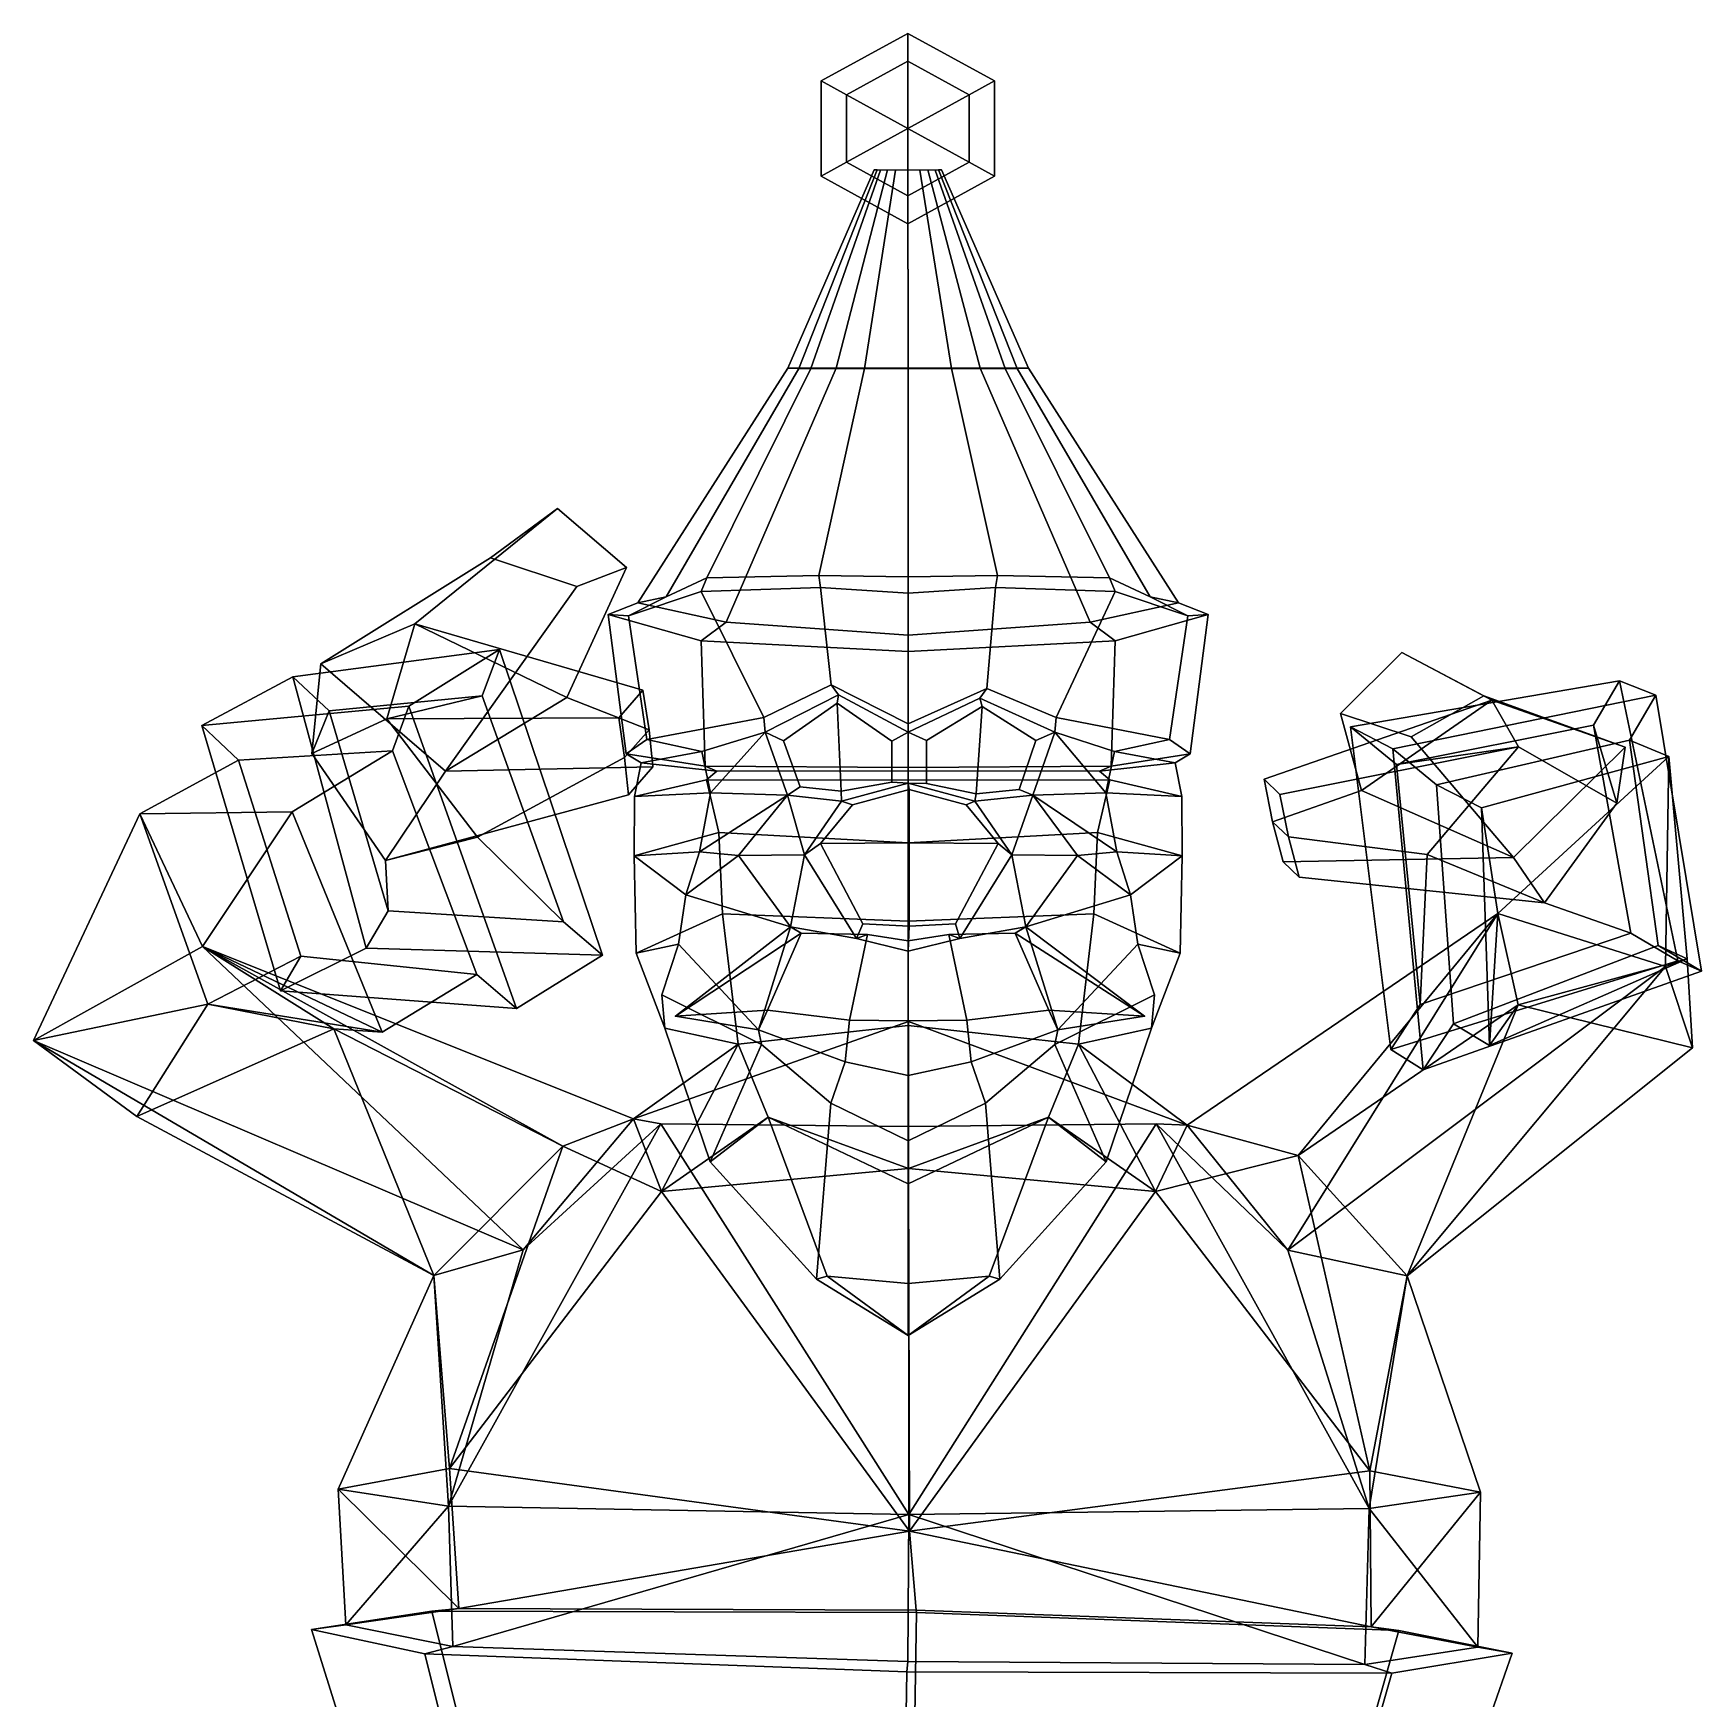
# Model space of a CAD drawing. Extents: x -196 to 174, y -163 to 400.
# Drawn here: x -195.9 to 174.1, y 30.6 to 399.8 of the extents above; entities that cross this region are included whole.
import ezdxf

# ---------------------------------------------------------------- set-up
doc = ezdxf.new("R2010")
doc.units = 0

msp = doc.modelspace()

# ---------------------------------------------------------------- linework, layer by layer
for p in [(-53.499561, 181.962646, 96.495125), (50.507008, 181.962646, 96.495125)]:
    msp.add_point(p)
for points in [[(-15.578745, 386.139221, 63.430351), (-1.969854, 393.603577, 63.430351), (-1.969851, 399.78717, 48.941158), (-21.21575, 389.23114, 48.941162)], [(-15.578739, 386.139221, 34.451965), (-21.21575, 389.23114, 48.941162), (-1.969851, 399.78717, 48.941158), (-1.969848, 393.603577, 34.451965)], [(11.639069, 386.139221, 63.430351), (17.276043, 389.23114, 48.941158), (-1.969851, 399.78717, 48.941158), (-1.969854, 393.603577, 63.430351)], [(11.639072, 386.139221, 34.451965), (-1.969848, 393.603577, 34.451965), (-1.969851, 399.78717, 48.941158), (17.276043, 389.23114, 48.941158)], [(-1.969855, 378.674988, 69.431976), (-1.969854, 393.603577, 63.430351), (-15.578745, 386.139221, 63.430351)], [(-1.969856, 378.674988, 28.450333), (-15.578739, 386.139221, 34.451965), (-1.969848, 393.603577, 34.451965)], [(-1.969856, 378.674988, 28.450333), (-1.969848, 393.603577, 34.451965), (11.639072, 386.139221, 34.451965)], [(-1.969855, 378.674988, 69.431976), (11.639069, 386.139221, 63.430351), (-1.969854, 393.603577, 63.430351)], [(-21.21575, 368.118958, 48.941162), (-15.578745, 371.210754, 63.430351), (-15.578745, 386.139221, 63.430351), (-21.21575, 389.23114, 48.941162)], [(-21.21575, 368.118958, 48.941162), (-21.21575, 389.23114, 48.941162), (-15.578739, 386.139221, 34.451965), (-15.578739, 371.210754, 34.451965)], [(17.276043, 368.118958, 48.941158), (17.276043, 389.23114, 48.941158), (11.639069, 386.139221, 63.430351), (11.639069, 371.210754, 63.430351)], [(17.276043, 368.118958, 48.941158), (11.639072, 371.210754, 34.451965), (11.639072, 386.139221, 34.451965), (17.276043, 389.23114, 48.941158)], [(-15.578745, 371.210754, 63.430351), (-1.969855, 378.674988, 69.431976), (-15.578745, 386.139221, 63.430351)], [(-15.578739, 371.210754, 34.451965), (-15.578739, 386.139221, 34.451965), (-1.969856, 378.674988, 28.450333)], [(11.639072, 371.210754, 34.451965), (-1.969856, 378.674988, 28.450333), (11.639072, 386.139221, 34.451965)], [(11.639069, 371.210754, 63.430351), (11.639069, 386.139221, 63.430351), (-1.969855, 378.674988, 69.431976)], [(-1.969854, 363.746521, 63.430351), (-1.969855, 378.674988, 69.431976), (-15.578745, 371.210754, 63.430351)], [(-1.969848, 363.746521, 34.451965), (-15.578739, 371.210754, 34.451965), (-1.969856, 378.674988, 28.450333)], [(-1.969848, 363.746521, 34.451965), (-1.969856, 378.674988, 28.450333), (11.639072, 371.210754, 34.451965)], [(-1.969854, 363.746521, 63.430351), (11.639069, 371.210754, 63.430351), (-1.969855, 378.674988, 69.431976)], [(-1.969851, 357.562988, 48.941158), (-1.969854, 363.746521, 63.430351), (-15.578745, 371.210754, 63.430351), (-21.21575, 368.118958, 48.941162)], [(-1.969851, 357.562988, 48.941158), (-21.21575, 368.118958, 48.941162), (-15.578739, 371.210754, 34.451965), (-1.969848, 363.746521, 34.451965)], [(-1.969851, 357.562988, 48.941158), (17.276043, 368.118958, 48.941158), (11.639069, 371.210754, 63.430351), (-1.969854, 363.746521, 63.430351)], [(-1.969851, 357.562988, 48.941158), (-1.969848, 363.746521, 34.451965), (11.639072, 371.210754, 34.451965), (17.276043, 368.118958, 48.941158)], [(-9.452437, 369.541687, 47.415455), (-6.451492, 369.560547, 43.899387), (-17.898188, 325.560547, 30.320601), (-28.615849, 325.541656, 41.662754)], [(-8.765778, 369.522278, 51.012367), (-9.452437, 369.541687, 47.415455), (-28.615849, 325.541656, 41.662754), (-26.163492, 325.522308, 53.265697)], [(-8.015762, 369.498352, 55.471481), (-8.765778, 369.522278, 51.012367), (-26.163492, 325.522308, 53.265697), (-23.484865, 325.498322, 67.64994)], [(-4.675262, 369.486633, 57.636448), (-8.015762, 369.498352, 55.471481), (-23.484865, 325.498322, 67.64994), (-11.554507, 325.486664, 74.633705)], [(-6.451492, 369.560547, 43.899387), (-1.97984, 369.573303, 41.530643), (-1.928, 325.573303, 22.679499), (-17.898188, 325.560547, 30.320601)], [(-1.97984, 369.479858, 58.899921), (-4.675262, 369.486633, 57.636448), (-11.554507, 325.486664, 74.633705), (-1.928, 325.479858, 78.709419)], [(2.491812, 369.560547, 43.899387), (14.042187, 325.560547, 30.320601), (-1.928, 325.573303, 22.679499), (-1.97984, 369.573303, 41.530643)], [(-1.97984, 369.479858, 58.899921), (-1.928, 325.479858, 78.709419), (7.698507, 325.486664, 74.633705), (0.715582, 369.486633, 57.636448)], [(0.715582, 369.486633, 57.636448), (7.698507, 325.486664, 74.633705), (19.628866, 325.498322, 67.64994), (4.056083, 369.498352, 55.471481)], [(5.49276, 369.541687, 47.415455), (24.759855, 325.541656, 41.662754), (14.042187, 325.560547, 30.320601), (2.491812, 369.560547, 43.899387)], [(4.056083, 369.498352, 55.471481), (19.628866, 325.498322, 67.64994), (22.307491, 325.522308, 53.265697), (4.806098, 369.522278, 51.012367)], [(4.806098, 369.522278, 51.012367), (22.307491, 325.522308, 53.265697), (24.759855, 325.541656, 41.662754), (5.49276, 369.541687, 47.415455)], [(-42.271126, 269.299835, 16.319864), (-61.859039, 273.548279, 37.509758), (-28.615849, 325.541656, 41.662754), (-17.898188, 325.560547, 30.320601)], [(-1.9, 266.40509, -2.974264), (-42.271126, 269.299835, 16.319864), (-17.898188, 325.560547, 30.320601), (-1.928, 325.573303, 22.679499)], [(-1.9, 266.40509, -2.974264), (-1.928, 325.573303, 22.679499), (14.042187, 325.560547, 30.320601), (38.471123, 269.299835, 16.319864)], [(38.471123, 269.299835, 16.319864), (14.042187, 325.560547, 30.320601), (24.759855, 325.541656, 41.662754), (58.059044, 273.548279, 37.509758)], [(-61.859039, 273.548279, 37.509758), (-55.5891, 274.848328, 60.679428), (-26.163492, 325.522308, 53.265697), (-28.615849, 325.541656, 41.662754)], [(-55.5891, 274.848328, 60.679428), (-46.548569, 279.128143, 88.605896), (-23.484865, 325.498322, 67.64994), (-26.163492, 325.522308, 53.265697)], [(-46.548569, 279.128143, 88.605896), (-21.688263, 279.644043, 101.565422), (-11.554507, 325.486664, 74.633705), (-23.484865, 325.498322, 67.64994)], [(-1.9, 279.32666, 108.993706), (-1.928, 325.479858, 78.709419), (-11.554507, 325.486664, 74.633705), (-21.688263, 279.644043, 101.565422)], [(-1.9, 279.32666, 108.993706), (17.88826, 279.644043, 101.565422), (7.698507, 325.486664, 74.633705), (-1.928, 325.479858, 78.709419)], [(42.748573, 279.128143, 88.605896), (19.628866, 325.498322, 67.64994), (7.698507, 325.486664, 74.633705), (17.88826, 279.644043, 101.565422)], [(51.789104, 274.848328, 60.679428), (22.307491, 325.522308, 53.265697), (19.628866, 325.498322, 67.64994), (42.748573, 279.128143, 88.605896)], [(58.059044, 273.548279, 37.509758), (24.759855, 325.541656, 41.662754), (22.307491, 325.522308, 53.265697), (51.789104, 274.848328, 60.679428)], [(-94.47876, 283.502747, 160.91893), (-79.651115, 294.469269, 154.576889), (-111.275536, 268.86676, 110.144539), (-132.144913, 260.049042, 133.238617)], [(-64.370476, 281.38559, 155.68689), (-77.613556, 252.584229, 119.946251), (-111.275536, 268.86676, 110.144539), (-79.651115, 294.469269, 154.576889)], [(-75.401917, 277.160248, 168.187851), (-64.370476, 281.38559, 155.68689), (-79.651115, 294.469269, 154.576889), (-94.47876, 283.502747, 160.91893)], [(-75.401917, 277.160248, 168.187851), (-94.47876, 283.502747, 160.91893), (-132.144913, 260.049042, 133.238617), (-104.512718, 236.205383, 134.668518)], [(-75.401917, 277.160248, 168.187851), (-104.512718, 236.205383, 134.668518), (-77.613556, 252.584229, 119.946251), (-64.370476, 281.38559, 155.68689)], [(-47.79092, 276.057281, 92.966484), (-46.548569, 279.128143, 88.605896), (-55.5891, 274.848328, 60.679428), (-63.887779, 270.68454, 61.73048)], [(-21.299599, 276.967651, 106.255333), (-21.688263, 279.644043, 101.565422), (-46.548569, 279.128143, 88.605896), (-47.79092, 276.057281, 92.966484)], [(-1.9, 275.689331, 112.282356), (-1.9, 279.32666, 108.993706), (-21.688263, 279.644043, 101.565422), (-21.299599, 276.967651, 106.255333)], [(-1.9, 275.689331, 112.282356), (17.499596, 276.967651, 106.255333), (17.88826, 279.644043, 101.565422), (-1.9, 279.32666, 108.993706)], [(17.499596, 276.967651, 106.255333), (43.990925, 276.057281, 92.966484), (42.748573, 279.128143, 88.605896), (17.88826, 279.644043, 101.565422)], [(43.990925, 276.057281, 92.966484), (60.08778, 270.68454, 61.73048), (51.789104, 274.848328, 60.679428), (42.748573, 279.128143, 88.605896)], [(-63.887779, 270.68454, 61.73048), (-55.5891, 274.848328, 60.679428), (-61.859039, 273.548279, 37.509758), (-68.413467, 270.929962, 35.851646)], [(-33.883507, 248.15918, 96.802116), (-47.79092, 276.057281, 92.966484), (-63.887779, 270.68454, 61.73048), (-59.840714, 243.229889, 77.739914)], [(-18.942772, 255.404907, 108.592934), (-21.299599, 276.967651, 106.255333), (-47.79092, 276.057281, 92.966484), (-33.883507, 248.15918, 96.802116)], [(-1.9, 246.739502, 112.074959), (-1.9, 275.689331, 112.282356), (-21.299599, 276.967651, 106.255333), (-18.942772, 255.404907, 108.592934)], [(-1.9, 246.739502, 112.074959), (15.546495, 254.597473, 108.592934), (17.499596, 276.967651, 106.255333), (-1.9, 275.689331, 112.282356)], [(15.546495, 254.597473, 108.592934), (30.955547, 248.15918, 96.802124), (43.990925, 276.057281, 92.966484), (17.499596, 276.967651, 106.255333)], [(30.955547, 248.15918, 96.802124), (56.040722, 243.229889, 77.739914), (60.08778, 270.68454, 61.73048), (43.990925, 276.057281, 92.966484)], [(60.08778, 270.68454, 61.73048), (64.613472, 270.929962, 35.851646), (58.059044, 273.548279, 37.509758), (51.789104, 274.848328, 60.679428)], [(-68.413467, 270.929962, 35.851646), (-61.859039, 273.548279, 37.509758), (-42.271126, 269.299835, 16.319864), (-47.799843, 265.164886, 12.511164)], [(-59.840714, 243.229889, 77.739914), (-63.887779, 270.68454, 61.73048), (-68.413467, 270.929962, 35.851646), (-64.414131, 240.066101, 40.018829)], [(-64.414131, 240.066101, 40.018829), (-68.413467, 270.929962, 35.851646), (-47.799843, 265.164886, 12.511164), (-46.904514, 237.327759, 13.866787)], [(64.613472, 270.929962, 35.851646), (43.999844, 265.164886, 12.511164), (38.471123, 269.299835, 16.319864), (58.059044, 273.548279, 37.509758)], [(60.614136, 240.066101, 40.018829), (43.104519, 237.327759, 13.866787), (43.999844, 265.164886, 12.511164), (64.613472, 270.929962, 35.851646)], [(56.040722, 243.229889, 77.739914), (60.614136, 240.066101, 40.018829), (64.613472, 270.929962, 35.851646), (60.08778, 270.68454, 61.73048)], [(-132.144913, 260.049042, 133.238617), (-111.275536, 268.86676, 110.144539), (-117.535316, 247.866089, 89.514938), (-134.125397, 240.148865, 109.375786)], [(-60.733704, 254.221436, 106.499535), (-66.073799, 248.034241, 98.733681), (-117.535316, 247.866089, 89.514938), (-111.275536, 268.86676, 110.144539)], [(-59.323471, 245.43335, 113.471428), (-60.733704, 254.221436, 106.499535), (-111.275536, 268.86676, 110.144539), (-77.613556, 252.584229, 119.946251)], [(-47.799843, 265.164886, 12.511164), (-42.271126, 269.299835, 16.319864), (-1.9, 266.40509, -2.974264), (-1.9, 262.789398, -7.526243)], [(43.999844, 265.164886, 12.511164), (-1.9, 262.789398, -7.526243), (-1.9, 266.40509, -2.974264), (38.471123, 269.299835, 16.319864)], [(-138.322205, 257.126556, 122.539848), (-92.525871, 263.218262, 80.947334), (-112.633125, 250.644501, 58.877846), (-158.509598, 246.325745, 98.606049)], [(-138.322205, 257.126556, 122.539848), (-130.308777, 249.621094, 119.506432), (-96.392212, 252.936035, 88.985893), (-92.525871, 263.218262, 80.947334)], [(-88.779533, 183.605957, 70.985367), (-112.633125, 250.644501, 58.877846), (-92.525871, 263.218262, 80.947334), (-69.713112, 195.415039, 95.363197)], [(-69.713112, 195.415039, 95.363197), (-92.525871, 263.218262, 80.947334), (-96.392212, 252.936035, 88.985893), (-78.332199, 202.869934, 98.91806)], [(-46.904514, 237.327759, 13.866787), (-47.799843, 265.164886, 12.511164), (-1.9, 262.789398, -7.526243), (-1.9, 237.041565, -5.901319)], [(43.104519, 237.327759, 13.866787), (-1.9, 237.041565, -5.901319), (-1.9, 262.789398, -7.526243), (43.999844, 265.164886, 12.511164)], [(-104.512718, 236.205383, 134.668518), (-132.144913, 260.049042, 133.238617), (-134.125397, 240.148865, 109.375786), (-117.768745, 216.43576, 114.890366)], [(109.646309, 243.867462, 144.959564), (125.772263, 252.972412, 135.380508), (107.556892, 262.534607, 134.726135), (93.957535, 249.053772, 135.506836)], [(93.957535, 249.053772, 135.506836), (107.556892, 262.534607, 134.726135), (127.546547, 251.968933, 76.399933), (98.648552, 231.972382, 88.890945)], [(125.772263, 252.972412, 135.380508), (157.133347, 241.534424, 93.501389), (127.546547, 251.968933, 76.399933), (107.556892, 262.534607, 134.726135)], [(-141.101273, 187.528259, 112.110939), (-122.071754, 196.966034, 138.877731), (-138.322205, 257.126556, 122.539848), (-158.509598, 246.325745, 98.606049)], [(-122.071754, 196.966034, 138.877731), (-117.22773, 205.311401, 130.952042), (-130.308777, 249.621094, 119.506432), (-138.322205, 257.126556, 122.539848)], [(-18.942772, 255.404907, 108.592934), (-33.883507, 248.15918, 96.802116), (-33.590797, 244.862305, 94.976685), (-17.374081, 253.190369, 107.094673)], [(-1.9, 246.739502, 112.074959), (-18.942772, 255.404907, 108.592934), (-17.374081, 253.190369, 107.094673), (-1.9, 244.85791, 109.102097)], [(155.825684, 256.253387, 74.268318), (163.86824, 253.090942, 42.294399), (105.590652, 241.190857, 29.49827), (96.163261, 246.041809, 60.109642)], [(155.825684, 256.253387, 74.268318), (96.163261, 246.041809, 60.109642), (106.375801, 237.747131, 63.601601), (150.06076, 246.431824, 74.043098)], [(168.76059, 194.209808, 85.825798), (155.825684, 256.253387, 74.268318), (150.06076, 246.431824, 74.043098), (158.390518, 200.348938, 82.554893)], [(174.055695, 191.921082, 52.145256), (163.86824, 253.090942, 42.294399), (155.825684, 256.253387, 74.268318), (168.76059, 194.209808, 85.825798)], [(-134.125397, 240.148865, 109.375786), (-117.535316, 247.866089, 89.514938), (-96.392212, 252.936035, 88.985893), (-130.308777, 249.621094, 119.506432)], [(-97.416481, 221.609131, 93.757751), (-78.332199, 202.869934, 98.91806), (-96.392212, 252.936035, 88.985893), (-117.535316, 247.866089, 89.514938)], [(-58.52729, 237.163116, 120.495293), (-59.323471, 245.43335, 113.471428), (-77.613556, 252.584229, 119.946251), (-104.512718, 236.205383, 134.668518)], [(-59.323471, 245.43335, 113.471428), (-64.767204, 239.268188, 105.736542), (-66.073799, 248.034241, 98.733681), (-60.733704, 254.221436, 106.499535)], [(-17.632929, 251.295166, 104.469688), (-17.374081, 253.190369, 107.094673), (-33.590797, 244.862305, 94.976685), (-29.570061, 242.926453, 94.654114)], [(-17.632929, 251.295166, 104.469688), (-5.485055, 242.923279, 106.095718), (-1.9, 244.85791, 109.102097), (-17.374081, 253.190369, 107.094673)], [(-1.9, 246.739502, 112.074959), (-1.9, 244.85791, 109.102097), (13.977801, 252.382935, 107.094673), (15.546495, 254.597473, 108.592934)], [(14.484674, 250.600037, 104.268639), (13.977801, 252.382935, 107.094673), (-1.9, 244.85791, 109.102097), (2.138192, 243.042542, 106.276031)], [(15.546495, 254.597473, 108.592934), (13.977801, 252.382935, 107.094673), (30.662834, 244.862305, 94.976685), (30.955547, 248.15918, 96.802124)], [(14.484674, 250.600037, 104.268639), (26.404018, 243.045959, 92.15062), (30.662834, 244.862305, 94.976685), (13.977801, 252.382935, 107.094673)], [(77.03997, 234.439026, 78.968117), (127.546547, 251.968933, 76.399933), (133.412094, 241.663147, 48.669022), (80.531509, 231.043823, 68.365593)], [(78.873459, 225.025665, 84.077141), (98.648552, 231.972382, 88.890945), (127.546547, 251.968933, 76.399933), (77.03997, 234.439026, 78.968117)], [(163.86824, 253.090942, 42.294399), (158.049713, 243.100464, 42.076439), (115.295204, 233.2052, 32.828983), (105.590652, 241.190857, 29.49827)], [(109.646309, 243.867462, 144.959564), (132.371231, 217.109894, 94.276024), (157.133347, 241.534424, 93.501389), (125.772263, 252.972412, 135.380508)], [(157.133347, 241.534424, 93.501389), (155.223083, 229.112274, 63.415054), (133.412094, 241.663147, 48.669022), (127.546547, 251.968933, 76.399933)], [(174.055695, 191.921082, 52.145256), (164.447113, 197.592529, 49.116577), (158.049713, 243.100464, 42.076439), (163.86824, 253.090942, 42.294399)], [(-158.509598, 246.325745, 98.606049), (-112.633125, 250.644501, 58.877846), (-116.265526, 240.778687, 66.527275), (-150.390457, 238.679321, 95.552483)], [(-117.768745, 216.43576, 114.890366), (-134.125397, 240.148865, 109.375786), (-130.308777, 249.621094, 119.506432), (-117.22773, 205.311401, 130.952042)], [(-64.767204, 239.268188, 105.736542), (-97.416481, 221.609131, 93.757751), (-117.535316, 247.866089, 89.514938), (-66.073799, 248.034241, 98.733681)], [(-88.779533, 183.605957, 70.985367), (-97.564667, 191.164307, 74.627724), (-116.265526, 240.778687, 66.527275), (-112.633125, 250.644501, 58.877846)], [(-47.675175, 240.574005, 78.249641), (-33.590797, 244.862305, 94.976685), (-33.883507, 248.15918, 96.802116), (-59.840714, 243.229889, 77.739914)], [(-16.733572, 231.802063, 102.64016), (-17.632929, 251.295166, 104.469688), (-29.570061, 242.926453, 94.654114), (-25.823059, 232.736633, 97.547935)], [(-5.485055, 242.923279, 106.095718), (-17.632929, 251.295166, 104.469688), (-16.733572, 231.802063, 102.64016), (-5.485055, 233.80603, 106.939919)], [(2.138192, 243.042542, 106.276031), (2.138192, 233.537933, 107.318275), (13.16766, 231.189697, 102.009949), (14.484674, 250.600037, 104.268639)], [(13.16766, 231.189697, 102.009949), (22.729984, 232.18573, 95.723228), (26.404018, 243.045959, 92.15062), (14.484674, 250.600037, 104.268639)], [(43.875175, 240.574005, 78.249641), (56.040722, 243.229889, 77.739914), (30.955547, 248.15918, 96.802124), (30.662834, 244.862305, 94.976685)], [(109.646309, 243.867462, 144.959564), (93.957535, 249.053772, 135.506836), (98.648552, 231.972382, 88.890945), (132.371231, 217.109894, 94.276024)], [(-141.101273, 187.528259, 112.110939), (-158.509598, 246.325745, 98.606049), (-150.390457, 238.679321, 95.552483), (-136.606171, 195.2453, 104.769005)], [(-58.52729, 237.163116, 120.495293), (-63.892567, 230.959808, 112.709518), (-64.767204, 239.268188, 105.736542), (-59.323471, 245.43335, 113.471428)], [(-45.702423, 231.456543, 78.655991), (-33.590797, 244.862305, 94.976685), (-47.675175, 240.574005, 78.249641)], [(-28.66053, 230.895935, 98.549278), (-33.590797, 244.862305, 94.976685), (-45.702423, 231.456543, 78.655991)], [(-25.823059, 232.736633, 97.547935), (-29.570061, 242.926453, 94.654114), (-33.590797, 244.862305, 94.976685), (-28.66053, 230.895935, 98.549278)], [(-5.485055, 233.80603, 106.939919), (-1.9, 233.558594, 110.144325), (-1.9, 244.85791, 109.102097), (-5.485055, 242.923279, 106.095718)], [(2.138192, 233.537933, 107.318275), (2.138192, 243.042542, 106.276031), (-1.9, 244.85791, 109.102097), (-1.9, 233.558594, 110.144325)], [(22.729984, 232.18573, 95.723228), (25.732569, 230.895935, 98.549278), (30.662834, 244.862305, 94.976685), (26.404018, 243.045959, 92.15062)], [(25.732569, 230.895935, 98.549278), (41.90242, 231.456543, 78.655991), (30.662834, 244.862305, 94.976685)], [(41.90242, 231.456543, 78.655991), (43.875175, 240.574005, 78.249641), (30.662834, 244.862305, 94.976685)], [(112.319489, 170.054962, 39.704418), (105.105621, 174.552307, 71.719978), (96.163261, 246.041809, 60.109642), (105.590652, 241.190857, 29.49827)], [(105.105621, 174.552307, 71.719978), (111.636475, 184.537048, 72.112534), (106.375801, 237.747131, 63.601601), (96.163261, 246.041809, 60.109642)], [(155.223083, 229.112274, 63.415054), (150.06076, 246.431824, 74.043098), (106.375801, 237.747131, 63.601601), (133.412094, 241.663147, 48.669022)], [(139.238617, 207.038147, 66.752838), (158.390518, 200.348938, 82.554893), (150.06076, 246.431824, 74.043098), (155.223083, 229.112274, 63.415054)], [(-150.390457, 238.679321, 95.552483), (-116.265526, 240.778687, 66.527275), (-138.470383, 227.195068, 41.433933), (-172.291245, 226.746338, 69.428734)], [(-138.470383, 227.195068, 41.433933), (-116.265526, 240.778687, 66.527275), (-97.564667, 191.164307, 74.627724), (-118.539299, 178.398315, 48.137123)], [(-59.840714, 243.229889, 77.739914), (-64.414131, 240.066101, 40.018829), (-61.108589, 238.052368, 41.26128), (-47.675175, 240.574005, 78.249641)], [(-47.675175, 240.574005, 78.249641), (-61.108589, 238.052368, 41.26128), (-62.612999, 230.640381, 42.462151), (-45.702423, 231.456543, 78.655991)], [(43.875175, 240.574005, 78.249641), (41.90242, 231.456543, 78.655991), (58.813, 230.640381, 42.462151), (57.308598, 238.052368, 41.26128)], [(56.040722, 243.229889, 77.739914), (43.875175, 240.574005, 78.249641), (57.308598, 238.052368, 41.26128), (60.614136, 240.066101, 40.018829)], [(82.47718, 221.65448, 73.491241), (80.531509, 231.043823, 68.365593), (133.412094, 241.663147, 48.669022), (113.180038, 217.761536, 50.908455)], [(112.319489, 170.054962, 39.704418), (105.590652, 241.190857, 29.49827), (115.295204, 233.2052, 32.828983), (118.997635, 180.194427, 40.114334)], [(113.180038, 217.761536, 50.908455), (133.412094, 241.663147, 48.669022), (106.375801, 237.747131, 63.601601), (111.636475, 184.537048, 72.112534)], [(158.049713, 243.100464, 42.076439), (166.762375, 239.467316, 7.214157), (125.261086, 228.130371, -1.553777), (115.295204, 233.2052, 32.828983)], [(132.371231, 217.109894, 94.276024), (139.238617, 207.038147, 66.752838), (155.223083, 229.112274, 63.415054), (157.133347, 241.534424, 93.501389)], [(170.877945, 194.665833, 13.612125), (166.762375, 239.467316, 7.214157), (158.049713, 243.100464, 42.076439), (164.447113, 197.592529, 49.116577)], [(-157.181992, 184.557312, 76.968124), (-136.606171, 195.2453, 104.769005), (-150.390457, 238.679321, 95.552483), (-172.291245, 226.746338, 69.428734)], [(-63.892567, 230.959808, 112.709518), (-117.768745, 216.43576, 114.890366), (-97.416481, 221.609131, 93.757751), (-64.767204, 239.268188, 105.736542)], [(-58.52729, 237.163116, 120.495293), (-104.512718, 236.205383, 134.668518), (-117.768745, 216.43576, 114.890366), (-63.892567, 230.959808, 112.709518)], [(-64.414131, 240.066101, 40.018829), (-46.904514, 237.327759, 13.866787), (-44.318386, 236.215271, 14.896184), (-61.108589, 238.052368, 41.26128)], [(-62.612999, 230.640381, 42.462151), (-61.108589, 238.052368, 41.26128), (-44.318386, 236.215271, 14.896184), (-46.630749, 234.319763, 12.67251)], [(-46.904514, 237.327759, 13.866787), (-1.9, 237.041565, -5.901319), (-1.9, 236.288086, -2.27502), (-44.318386, 236.215271, 14.896184)], [(43.104519, 237.327759, 13.866787), (40.518391, 236.215271, 14.896184), (-1.9, 236.288086, -2.27502), (-1.9, 237.041565, -5.901319)], [(60.614136, 240.066101, 40.018829), (57.308598, 238.052368, 41.26128), (40.518391, 236.215271, 14.896184), (43.104519, 237.327759, 13.866787)], [(58.813, 230.640381, 42.462151), (42.830746, 234.319763, 12.67251), (40.518391, 236.215271, 14.896184), (57.308598, 238.052368, 41.26128)], [(166.762375, 239.467316, 7.214157), (128.894012, 204.668121, -48.871151), (125.261086, 228.130371, -1.553777)], [(166.762375, 239.467316, 7.214157), (166.063522, 192.907593, -65.920074), (128.894012, 204.668121, -48.871151)], [(170.877945, 194.665833, 13.612125), (166.063522, 192.907593, -65.920074), (166.762375, 239.467316, 7.214157)], [(-62.634781, 217.446472, 44.641083), (-62.612999, 230.640381, 42.462151), (-46.630749, 234.319763, 12.67251), (-43.885971, 222.622711, 11.188781)], [(-46.630749, 234.319763, 12.67251), (-44.318386, 236.215271, 14.896184), (-1.9, 236.288086, -2.27502), (-1.9, 234.245605, -2.405132)], [(-43.885971, 222.622711, 11.188781), (-46.630749, 234.319763, 12.67251), (-1.9, 234.245605, -2.405132), (-1.9, 220.369385, -0.945824)], [(-16.733572, 231.802063, 102.64016), (-16.70068, 229.615021, 104.835991), (-1.9, 233.558594, 110.144325), (-5.485055, 233.80603, 106.939919)], [(-1.641618, 232.172241, 124.536148), (-1.9, 233.558594, 110.144325), (-16.70068, 229.615021, 104.835991), (-14.264492, 228.737976, 121.01963)], [(42.830746, 234.319763, 12.67251), (-1.9, 234.245605, -2.405132), (-1.9, 236.288086, -2.27502), (40.518391, 236.215271, 14.896184)], [(40.085972, 222.622711, 11.188781), (-1.9, 220.369385, -0.945824), (-1.9, 234.245605, -2.405132), (42.830746, 234.319763, 12.67251)], [(-1.641618, 232.172241, 124.536148), (10.981255, 228.737976, 121.01963), (12.900679, 229.615021, 104.835991), (-1.9, 233.558594, 110.144325)], [(13.16766, 231.189697, 102.009949), (2.138192, 233.537933, 107.318275), (-1.9, 233.558594, 110.144325), (12.900679, 229.615021, 104.835991)], [(58.834785, 217.446472, 44.641083), (40.085972, 222.622711, 11.188781), (42.830746, 234.319763, 12.67251), (58.813, 230.640381, 42.462151)], [(78.873459, 225.025665, 84.077141), (77.03997, 234.439026, 78.968117), (80.531509, 231.043823, 68.365593), (82.47718, 221.65448, 73.491241)], [(125.261086, 228.130371, -1.553777), (127.025635, 175.458435, 5.217651), (118.997635, 180.194427, 40.114334), (115.295204, 233.2052, 32.828983)], [(-45.702423, 231.456543, 78.655991), (-62.612999, 230.640381, 42.462151), (-62.634781, 217.446472, 44.641083), (-48.144192, 218.357361, 78.504814)], [(-48.144192, 218.357361, 78.504814), (-28.66053, 230.895935, 98.549278), (-45.702423, 231.456543, 78.655991)], [(-39.490215, 217.540649, 101.72583), (-28.66053, 230.895935, 98.549278), (-48.144192, 218.357361, 78.504814)], [(-39.490215, 217.540649, 101.72583), (-24.858456, 217.69397, 104.760262), (-28.66053, 230.895935, 98.549278)], [(-16.733572, 231.802063, 102.64016), (-25.823059, 232.736633, 97.547935), (-28.66053, 230.895935, 98.549278), (-16.70068, 229.615021, 104.835991)], [(-24.858456, 217.69397, 104.760262), (-16.70068, 229.615021, 104.835991), (-28.66053, 230.895935, 98.549278)], [(-21.34082, 220.173645, 122.216965), (-14.264492, 228.737976, 121.01963), (-16.70068, 229.615021, 104.835991), (-24.858456, 217.69397, 104.760262)], [(-1.641618, 220.355347, 128.666168), (-1.641618, 232.172241, 124.536148), (-14.264492, 228.737976, 121.01963), (-21.34082, 220.173645, 122.216965)], [(-1.641618, 220.355347, 128.666168), (18.057583, 220.173645, 122.216965), (10.981255, 228.737976, 121.01963), (-1.641618, 232.172241, 124.536148)], [(18.057583, 220.173645, 122.216965), (21.058456, 217.69397, 104.760262), (12.900679, 229.615021, 104.835991), (10.981255, 228.737976, 121.01963)], [(13.16766, 231.189697, 102.009949), (12.900679, 229.615021, 104.835991), (25.732569, 230.895935, 98.549278), (22.729984, 232.18573, 95.723228)], [(21.058456, 217.69397, 104.760262), (25.732569, 230.895935, 98.549278), (12.900679, 229.615021, 104.835991)], [(35.690216, 217.540649, 101.72583), (25.732569, 230.895935, 98.549278), (21.058456, 217.69397, 104.760262)], [(44.344196, 218.357361, 78.504814), (41.90242, 231.456543, 78.655991), (25.732569, 230.895935, 98.549278)], [(35.690216, 217.540649, 101.72583), (44.344196, 218.357361, 78.504814), (25.732569, 230.895935, 98.549278)], [(41.90242, 231.456543, 78.655991), (44.344196, 218.357361, 78.504814), (58.834785, 217.446472, 44.641083), (58.813, 230.640381, 42.462151)], [(81.28614, 216.127258, 89.251236), (132.371231, 217.109894, 94.276024), (98.648552, 231.972382, 88.890945), (78.873459, 225.025665, 84.077141)], [(-172.291245, 226.746338, 69.428734), (-158.378403, 197.361298, 1.608878), (-195.883713, 176.543945, 7.420236)], [(-157.181992, 184.557312, 76.968124), (-172.291245, 226.746338, 69.428734), (-195.883713, 176.543945, 7.420236)], [(-172.291245, 226.746338, 69.428734), (-138.470383, 227.195068, 41.433933), (-158.378403, 197.361298, 1.608878)], [(-118.539299, 178.398315, 48.137123), (-158.378403, 197.361298, 1.608878), (-138.470383, 227.195068, 41.433933)], [(127.025635, 175.458435, 5.217651), (125.261086, 228.130371, -1.553777), (128.894012, 204.668121, -48.871151)], [(-62.198425, 195.892212, 46.003769), (-62.634781, 217.446472, 44.641083), (-43.885971, 222.622711, 11.188781), (-43.093254, 204.63504, 14.099627)], [(-43.093254, 204.63504, 14.099627), (-43.885971, 222.622711, 11.188781), (-1.9, 220.369385, -0.945824), (-1.9, 203.009338, 3.485335)], [(39.293255, 204.63504, 14.099627), (-1.9, 203.009338, 3.485335), (-1.9, 220.369385, -0.945824), (40.085972, 222.622711, 11.188781)], [(58.398434, 195.892212, 46.003769), (39.293255, 204.63504, 14.099627), (40.085972, 222.622711, 11.188781), (58.834785, 217.446472, 44.641083)], [(81.28614, 216.127258, 89.251236), (78.873459, 225.025665, 84.077141), (82.47718, 221.65448, 73.491241), (84.798225, 212.724335, 78.619164)], [(-117.768745, 216.43576, 114.890366), (-117.22773, 205.311401, 130.952042), (-78.332199, 202.869934, 98.91806), (-97.416481, 221.609131, 93.757751)], [(-48.144192, 218.357361, 78.504814), (-62.634781, 217.446472, 44.641083), (-51.210266, 208.833984, 77.948036)], [(-51.210266, 208.833984, 77.948036), (-39.490215, 217.540649, 101.72583), (-48.144192, 218.357361, 78.504814)], [(-11.916492, 202.425659, 117.381271), (-21.34082, 220.173645, 122.216965), (-24.858456, 217.69397, 104.760262), (-13.366461, 199.106934, 104.511536)], [(-1.641618, 201.904175, 122.611298), (-1.641618, 220.355347, 128.666168), (-21.34082, 220.173645, 122.216965), (-11.916492, 202.425659, 117.381271)], [(-1.641618, 201.904175, 122.611298), (8.633257, 202.425659, 117.381271), (18.057583, 220.173645, 122.216965), (-1.641618, 220.355347, 128.666168)], [(8.633257, 202.425659, 117.381271), (9.566461, 199.106934, 104.511536), (21.058456, 217.69397, 104.760262), (18.057583, 220.173645, 122.216965)], [(47.410271, 208.833984, 77.948036), (44.344196, 218.357361, 78.504814), (35.690216, 217.540649, 101.72583)], [(44.344196, 218.357361, 78.504814), (47.410271, 208.833984, 77.948036), (58.834785, 217.446472, 44.641083)], [(84.798225, 212.724335, 78.619164), (82.47718, 221.65448, 73.491241), (113.180038, 217.761536, 50.908455), (139.238617, 207.038147, 66.752838)], [(-52.81601, 197.904114, 78.12674), (-51.210266, 208.833984, 77.948036), (-62.634781, 217.446472, 44.641083), (-62.198425, 195.892212, 46.003769)], [(-27.993595, 201.727295, 98.608398), (-39.490215, 217.540649, 101.72583), (-51.210266, 208.833984, 77.948036)], [(-27.993595, 201.727295, 98.608398), (-24.858456, 217.69397, 104.760262), (-39.490215, 217.540649, 101.72583)], [(-13.366461, 199.106934, 104.511536), (-24.858456, 217.69397, 104.760262), (-27.993595, 201.727295, 98.608398)], [(9.566461, 199.106934, 104.511536), (24.193596, 201.727295, 98.608398), (21.058456, 217.69397, 104.760262)], [(24.193596, 201.727295, 98.608398), (35.690216, 217.540649, 101.72583), (21.058456, 217.69397, 104.760262)], [(24.193596, 201.727295, 98.608398), (47.410271, 208.833984, 77.948036), (35.690216, 217.540649, 101.72583)], [(49.016014, 197.904114, 78.12674), (58.398434, 195.892212, 46.003769), (58.834785, 217.446472, 44.641083), (47.410271, 208.833984, 77.948036)], [(81.28614, 216.127258, 89.251236), (84.798225, 212.724335, 78.619164), (139.238617, 207.038147, 66.752838), (132.371231, 217.109894, 94.276024)], [(139.238617, 207.038147, 66.752838), (113.180038, 217.761536, 50.908455), (111.636475, 184.537048, 72.112534), (158.390518, 200.348938, 82.554893)], [(-52.81601, 197.904114, 78.12674), (-35.101604, 178.901337, 104.917747), (-27.993595, 201.727295, 98.608398), (-51.210266, 208.833984, 77.948036)], [(49.016014, 197.904114, 78.12674), (47.410271, 208.833984, 77.948036), (24.193596, 201.727295, 98.608398), (31.301603, 178.901337, 104.917747)], [(-122.071754, 196.966034, 138.877731), (-69.713112, 195.415039, 95.363197), (-78.332199, 202.869934, 98.91806), (-117.22773, 205.311401, 130.952042)], [(-55.869884, 179.280548, 50.112881), (-62.198425, 195.892212, 46.003769), (-43.093254, 204.63504, 14.099627), (-39.614113, 175.741302, 31.855993)], [(-39.614113, 175.741302, 31.855993), (-43.093254, 204.63504, 14.099627), (-1.9, 203.009338, 3.485335), (-1.878063, 179.883911, 8.88728)], [(35.869949, 175.741302, 31.855993), (-1.878063, 179.883911, 8.88728), (-1.9, 203.009338, 3.485335), (39.293255, 204.63504, 14.099627)], [(52.069885, 179.280548, 50.112881), (35.869949, 175.741302, 31.855993), (39.293255, 204.63504, 14.099627), (58.398434, 195.892212, 46.003769)], [(84.576317, 151.066315, 45.658447), (128.894012, 204.668121, -48.871151), (59.943993, 157.75, 4.810457)], [(82.284592, 130.039459, -27.107908), (59.943993, 157.75, 4.810457), (128.894012, 204.668121, -48.871151)], [(82.284592, 130.039459, -27.107908), (128.894012, 204.668121, -48.871151), (166.063522, 192.907593, -65.920074)], [(84.576317, 151.066315, 45.658447), (133.385651, 184.470398, -1.768038), (128.894012, 204.668121, -48.871151)], [(127.025635, 175.458435, 5.217651), (128.894012, 204.668121, -48.871151), (133.385651, 184.470398, -1.768038)], [(-25.627405, 200.306641, 112.608627), (-27.993595, 201.727295, 98.608398), (-53.499561, 181.962646, 96.495125)], [(-53.499561, 181.962646, 96.495125), (-27.993595, 201.727295, 98.608398), (-35.101604, 178.901337, 104.917747)], [(-33.104607, 183.257935, 115.00264), (-25.627405, 200.306641, 112.608627), (-53.499561, 181.962646, 96.495125)], [(-10.930035, 200.044373, 112.725739), (-25.627405, 200.306641, 112.608627), (-33.104607, 183.257935, 115.00264), (-14.890987, 181.06662, 123.670204)], [(-25.627405, 200.306641, 112.608627), (-10.930035, 200.044373, 112.725739), (-13.366461, 199.106934, 104.511536), (-27.993595, 201.727295, 98.608398)], [(-14.890987, 181.06662, 123.670204), (-1.9, 180.863159, 124.353912), (-1.9, 198.630371, 115.474304), (-10.930035, 200.044373, 112.725739)], [(-1.641618, 201.904175, 122.611298), (-11.916492, 202.425659, 117.381271), (-13.366461, 199.106934, 104.511536), (-1.9, 196.31958, 110.43103)], [(-1.9, 198.630371, 115.474304), (-1.9, 196.31958, 110.43103), (-13.366461, 199.106934, 104.511536), (-10.930035, 200.044373, 112.725739)], [(-1.641618, 201.904175, 122.611298), (-1.9, 196.31958, 110.43103), (9.566461, 199.106934, 104.511536), (8.633257, 202.425659, 117.381271)], [(11.090986, 181.06662, 123.670204), (7.130035, 200.044373, 112.725739), (-1.9, 198.630371, 115.474304), (-1.9, 180.863159, 124.353912)], [(-1.9, 198.630371, 115.474304), (7.130035, 200.044373, 112.725739), (9.566461, 199.106934, 104.511536), (-1.9, 196.31958, 110.43103)], [(21.827406, 200.306641, 112.608627), (24.193596, 201.727295, 98.608398), (9.566461, 199.106934, 104.511536), (7.130035, 200.044373, 112.725739)], [(7.130035, 200.044373, 112.725739), (11.090986, 181.06662, 123.670204), (29.304607, 183.257935, 115.00264), (21.827406, 200.306641, 112.608627)], [(21.827406, 200.306641, 112.608627), (50.507008, 181.962646, 96.495125), (24.193596, 201.727295, 98.608398)], [(29.304607, 183.257935, 115.00264), (50.507008, 181.962646, 96.495125), (21.827406, 200.306641, 112.608627)], [(50.507008, 181.962646, 96.495125), (31.301603, 178.901337, 104.917747), (24.193596, 201.727295, 98.608398)], [(168.76059, 194.209808, 85.825798), (158.390518, 200.348938, 82.554893), (111.636475, 184.537048, 72.112534), (105.105621, 174.552307, 71.719978)], [(-87.234161, 130.141296, -25.035038), (-195.883713, 176.543945, 7.420236), (-158.378403, 197.361298, 1.608878)], [(-78.480591, 153.14093, 47.195965), (-62.807049, 159.193909, 1.003171), (-158.378403, 197.361298, 1.608878)], [(-78.480591, 153.14093, 47.195965), (-158.378403, 197.361298, 1.608878), (-129.241577, 179.133179, 41.324821)], [(-87.234161, 130.141296, -25.035038), (-158.378403, 197.361298, 1.608878), (-62.807049, 159.193909, 1.003171)], [(-118.539299, 178.398315, 48.137123), (-129.241577, 179.133179, 41.324821), (-158.378403, 197.361298, 1.608878)], [(-141.101273, 187.528259, 112.110939), (-88.779533, 183.605957, 70.985367), (-69.713112, 195.415039, 95.363197), (-122.071754, 196.966034, 138.877731)], [(-55.869884, 179.280548, 50.112881), (-56.539234, 186.646027, 81.29702), (-52.81601, 197.904114, 78.12674), (-62.198425, 195.892212, 46.003769)], [(-52.81601, 197.904114, 78.12674), (-56.539234, 186.646027, 81.29702), (-34.418434, 175.679596, 95.906563), (-35.101604, 178.901337, 104.917747)], [(49.016014, 197.904114, 78.12674), (31.301603, 178.901337, 104.917747), (30.618433, 175.679596, 95.906563), (52.739243, 186.646027, 81.29702)], [(52.069885, 179.280548, 50.112881), (58.398434, 195.892212, 46.003769), (49.016014, 197.904114, 78.12674), (52.739243, 186.646027, 81.29702)], [(174.055695, 191.921082, 52.145256), (112.319489, 170.054962, 39.704418), (118.997635, 180.194427, 40.114334), (164.447113, 197.592529, 49.116577)], [(127.025635, 175.458435, 5.217651), (170.877945, 194.665833, 13.612125), (164.447113, 197.592529, 49.116577), (118.997635, 180.194427, 40.114334)], [(-118.539299, 178.398315, 48.137123), (-97.564667, 191.164307, 74.627724), (-136.606171, 195.2453, 104.769005), (-157.181992, 184.557312, 76.968124)], [(-141.101273, 187.528259, 112.110939), (-136.606171, 195.2453, 104.769005), (-97.564667, 191.164307, 74.627724), (-88.779533, 183.605957, 70.985367)], [(108.776802, 124.35144, 5.761681), (82.284592, 130.039459, -27.107908), (166.063522, 192.907593, -65.920074)], [(174.055695, 191.921082, 52.145256), (168.76059, 194.209808, 85.825798), (105.105621, 174.552307, 71.719978), (112.319489, 170.054962, 39.704418)], [(171.994812, 174.895935, -26.393824), (108.776802, 124.35144, 5.761681), (166.063522, 192.907593, -65.920074)], [(170.877945, 194.665833, 13.612125), (127.025635, 175.458435, 5.217651), (133.385651, 184.470398, -1.768038)], [(170.877945, 194.665833, 13.612125), (133.385651, 184.470398, -1.768038), (171.994812, 174.895935, -26.393824)], [(170.877945, 194.665833, 13.612125), (171.994812, 174.895935, -26.393824), (166.063522, 192.907593, -65.920074)], [(-34.418434, 175.679596, 95.906563), (-56.539234, 186.646027, 81.29702), (-55.869884, 179.280548, 50.112881), (-45.791817, 149.633087, 66.107307)], [(30.618433, 175.679596, 95.906563), (41.991817, 149.633087, 66.107307), (52.069885, 179.280548, 50.112881), (52.739243, 186.646027, 81.29702)], [(-157.181992, 184.557312, 76.968124), (-195.883713, 176.543945, 7.420236), (-172.936264, 159.720032, 41.872646)], [(-157.181992, 184.557312, 76.968124), (-172.936264, 159.720032, 41.872646), (-129.241577, 179.133179, 41.324821)], [(-157.181992, 184.557312, 76.968124), (-129.241577, 179.133179, 41.324821), (-118.539299, 178.398315, 48.137123)], [(-35.101604, 178.901337, 104.917747), (-33.104607, 183.257935, 115.00264), (-53.499561, 181.962646, 96.495125)], [(-14.890987, 181.06662, 123.670204), (-33.104607, 183.257935, 115.00264), (-35.101604, 178.901337, 104.917747), (-15.892614, 171.767578, 113.76458)], [(11.090986, 181.06662, 123.670204), (12.092613, 171.767578, 113.76458), (31.301603, 178.901337, 104.917747), (29.304607, 183.257935, 115.00264)], [(31.301603, 178.901337, 104.917747), (50.507008, 181.962646, 96.495125), (29.304607, 183.257935, 115.00264)], [(108.776802, 124.35144, 5.761681), (133.385651, 184.470398, -1.768038), (84.576317, 151.066315, 45.658447)], [(171.994812, 174.895935, -26.393824), (133.385651, 184.470398, -1.768038), (108.776802, 124.35144, 5.761681)], [(-172.936264, 159.720032, 41.872646), (-107.102776, 124.421997, 15.560201), (-129.241577, 179.133179, 41.324821)], [(-107.102776, 124.421997, 15.560201), (-78.480591, 153.14093, 47.195965), (-129.241577, 179.133179, 41.324821)], [(-1.853932, 180.754761, 5.078217), (-1.857344, 157.490356, -46.094997), (-56.752666, 158.060242, -36.493587), (-62.807049, 159.193909, 1.003171)], [(-1.853932, 180.754761, 5.078217), (-62.807049, 159.193909, 1.003171), (-39.614113, 175.741302, 31.855993), (-1.878063, 179.883911, 8.88728)], [(-45.791817, 149.633087, 66.107307), (-55.869884, 179.280548, 50.112881), (-39.614113, 175.741302, 31.855993), (-32.955341, 159.570099, 60.032959)], [(-19.074909, 162.616089, 115.812431), (-15.892614, 171.767578, 113.76458), (-35.101604, 178.901337, 104.917747), (-34.418434, 175.679596, 95.906563)], [(-1.9, 180.863159, 124.353912), (-14.890987, 181.06662, 123.670204), (-15.892614, 171.767578, 113.76458), (-1.9, 168.800781, 119.235947)], [(-1.9, 180.863159, 124.353912), (-1.9, 168.800781, 119.235947), (12.092613, 171.767578, 113.76458), (11.090986, 181.06662, 123.670204)], [(-1.878063, 179.883911, 8.88728), (35.869949, 175.741302, 31.855993), (59.943993, 157.75, 4.810457), (-1.853932, 180.754761, 5.078217)], [(-1.853932, 180.754761, 5.078217), (59.943993, 157.75, 4.810457), (53.064346, 158.060242, -36.493587), (-1.857344, 157.490356, -46.094997)], [(15.274906, 162.616089, 115.812431), (30.618433, 175.679596, 95.906563), (31.301603, 178.901337, 104.917747), (12.092613, 171.767578, 113.76458)], [(41.991817, 149.633087, 66.107307), (29.232119, 159.570099, 60.032959), (35.869949, 175.741302, 31.855993), (52.069885, 179.280548, 50.112881)], [(-107.102776, 124.421997, 15.560201), (-195.883713, 176.543945, 7.420236), (-87.234161, 130.141296, -25.035038)], [(-172.936264, 159.720032, 41.872646), (-195.883713, 176.543945, 7.420236), (-107.102776, 124.421997, 15.560201)], [(-62.807049, 159.193909, 1.003171), (-56.614574, 143.067719, 59.291286), (-39.614113, 175.741302, 31.855993)], [(-56.614574, 143.067719, 59.291286), (-32.955341, 159.570099, 60.032959), (-39.614113, 175.741302, 31.855993)], [(-22.260035, 123.631561, 97.859222), (-19.074909, 162.616089, 115.812431), (-34.418434, 175.679596, 95.906563), (-45.791817, 149.633087, 66.107307)], [(18.460033, 123.631561, 97.859222), (41.991817, 149.633087, 66.107307), (30.618433, 175.679596, 95.906563), (15.274906, 162.616089, 115.812431)], [(52.935226, 143.067719, 59.291286), (35.869949, 175.741302, 31.855993), (29.232119, 159.570099, 60.032959)], [(59.943993, 157.75, 4.810457), (35.869949, 175.741302, 31.855993), (52.935226, 143.067719, 59.291286)], [(-1.9, 154.270599, 122.178642), (-1.9, 168.800781, 119.235947), (-15.892614, 171.767578, 113.76458), (-19.074909, 162.616089, 115.812431)], [(-1.9, 154.270599, 122.178642), (15.274906, 162.616089, 115.812431), (12.092613, 171.767578, 113.76458), (-1.9, 168.800781, 119.235947)], [(-87.234161, 130.141296, -25.035038), (-62.807049, 159.193909, 1.003171), (-56.752666, 158.060242, -36.493587)], [(-78.480591, 153.14093, 47.195965), (-56.614574, 143.067719, 59.291286), (-62.807049, 159.193909, 1.003171)], [(-1.823221, 148.161194, 67.180084), (-32.955341, 159.570099, 60.032959), (-56.614574, 143.067719, 59.291286)], [(-22.260035, 123.631561, 97.859222), (-45.791817, 149.633087, 66.107307), (-32.955341, 159.570099, 60.032959), (-19.841089, 124.323853, 81.952538)], [(-19.841089, 124.323853, 81.952538), (-32.955341, 159.570099, 60.032959), (-1.9, 144.726379, 56.009388), (-1.9, 122.689697, 77.656464)], [(-1.9, 144.726379, 56.009388), (-32.955341, 159.570099, 60.032959), (-1.823221, 148.161194, 67.180084)], [(-1.9, 111.11438, 101.101158), (-1.9, 154.270599, 122.178642), (-19.074909, 162.616089, 115.812431), (-22.260035, 123.631561, 97.859222)], [(-1.9, 111.11438, 101.101158), (18.460033, 123.631561, 97.859222), (15.274906, 162.616089, 115.812431), (-1.9, 154.270599, 122.178642)], [(16.041088, 124.323853, 81.952538), (-1.9, 122.689697, 77.656464), (-1.9, 144.726379, 56.009388), (29.232119, 159.570099, 60.032959)], [(-1.9, 144.726379, 56.009388), (-1.823221, 148.161194, 67.180084), (29.232119, 159.570099, 60.032959)], [(-1.823221, 148.161194, 67.180084), (52.935226, 143.067719, 59.291286), (29.232119, 159.570099, 60.032959)], [(18.460033, 123.631561, 97.859222), (16.041088, 124.323853, 81.952538), (29.232119, 159.570099, 60.032959), (41.991817, 149.633087, 66.107307)], [(-103.794815, 73.272125, -67.125046), (-56.752666, 158.060242, -36.493587), (-1.776673, 71.493164, -101.602715)], [(-103.794815, 73.272125, -67.125046), (-87.234161, 130.141296, -25.035038), (-56.752666, 158.060242, -36.493587)], [(-1.776673, 71.493164, -101.602715), (-56.752666, 158.060242, -36.493587), (-1.857344, 157.490356, -46.094997)], [(-1.776673, 71.493164, -101.602715), (-1.857344, 157.490356, -46.094997), (53.064346, 158.060242, -36.493587)], [(100.316589, 72.765015, -67.391602), (-1.776673, 71.493164, -101.602715), (53.064346, 158.060242, -36.493587)], [(84.576317, 151.066315, 45.658447), (59.943993, 157.75, 4.810457), (52.935226, 143.067719, 59.291286)], [(82.284592, 130.039459, -27.107908), (53.064346, 158.060242, -36.493587), (59.943993, 157.75, 4.810457)], [(100.316589, 72.765015, -67.391602), (53.064346, 158.060242, -36.493587), (82.284592, 130.039459, -27.107908)], [(-103.623207, 81.63562, 87.100426), (-78.480591, 153.14093, 47.195965), (-107.102776, 124.421997, 15.560201)], [(-103.623207, 81.63562, 87.100426), (-56.614574, 143.067719, 59.291286), (-78.480591, 153.14093, 47.195965)], [(-1.563937, 67.737122, 116.886383), (-1.823221, 148.161194, 67.180084), (-56.614574, 143.067719, 59.291286)], [(-1.563937, 67.737122, 116.886383), (52.935226, 143.067719, 59.291286), (-1.823221, 148.161194, 67.180084)], [(100.488197, 81.128494, 86.83387), (84.576317, 151.066315, 45.658447), (52.935226, 143.067719, 59.291286)], [(100.488197, 81.128494, 86.83387), (108.776802, 124.35144, 5.761681), (84.576317, 151.066315, 45.658447)], [(-1.563937, 67.737122, 116.886383), (-56.614574, 143.067719, 59.291286), (-103.623207, 81.63562, 87.100426)], [(-1.563937, 67.737122, 116.886383), (100.488197, 81.128494, 86.83387), (52.935226, 143.067719, 59.291286)], [(-103.794815, 73.272125, -67.125046), (-107.102776, 124.421997, 15.560201), (-87.234161, 130.141296, -25.035038)], [(100.316589, 72.765015, -67.391602), (82.284592, 130.039459, -27.107908), (108.776802, 124.35144, 5.761681)], [(-103.623207, 81.63562, 87.100426), (-107.102776, 124.421997, 15.560201), (-128.319916, 77.047943, 1.407279)], [(-128.319916, 77.047943, 1.407279), (-107.102776, 124.421997, 15.560201), (-103.794815, 73.272125, -67.125046)], [(-1.9, 111.11438, 101.101158), (-22.260035, 123.631561, 97.859222), (-19.841089, 124.323853, 81.952538)], [(-1.9, 111.11438, 101.101158), (-19.841089, 124.323853, 81.952538), (-1.9, 122.689697, 77.656464)], [(-1.9, 111.11438, 101.101158), (-1.9, 122.689697, 77.656464), (16.041088, 124.323853, 81.952538)], [(-1.9, 111.11438, 101.101158), (16.041088, 124.323853, 81.952538), (18.460033, 123.631561, 97.859222)], [(124.994133, 76.418579, 1.076468), (100.316589, 72.765015, -67.391602), (108.776802, 124.35144, 5.761681)], [(100.488197, 81.128494, 86.83387), (124.994133, 76.418579, 1.076468), (108.776802, 124.35144, 5.761681)], [(-101.510658, 50.593384, 76.34391), (-103.623207, 81.63562, 87.100426), (-128.319916, 77.047943, 1.407279)], [(-101.510658, 50.593384, 76.34391), (-1.563937, 67.737122, 116.886383), (-103.623207, 81.63562, 87.100426)], [(100.745049, 46.572632, 74.230499), (100.488197, 81.128494, 86.83387), (-1.563937, 67.737122, 116.886383)], [(100.745049, 46.572632, 74.230499), (124.994133, 76.418579, 1.076468), (100.488197, 81.128494, 86.83387)], [(-101.510658, 50.593384, 76.34391), (-128.319916, 77.047943, 1.407279), (-126.565071, 47.006088, 1.404161)], [(-126.565071, 47.006088, 1.404161), (-128.319916, 77.047943, 1.407279), (-103.794815, 73.272125, -67.125046)], [(124.460709, 42.015808, -1.218859), (100.316589, 72.765015, -67.391602), (124.994133, 76.418579, 1.076468)], [(100.745049, 46.572632, 74.230499), (124.460709, 42.015808, -1.218859), (124.994133, 76.418579, 1.076468)], [(-126.565071, 47.006088, 1.404161), (-103.794815, 73.272125, -67.125046), (-102.886612, 42.223038, -78.222687)], [(-102.886612, 42.223038, -78.222687), (-103.794815, 73.272125, -67.125046), (-1.776673, 71.493164, -101.602715)], [(-102.886612, 42.223038, -78.222687), (-1.776673, 71.493164, -101.602715), (-2.002675, 38.842224, -109.44101)], [(99.369095, 38.202286, -80.336098), (-2.002675, 38.842224, -109.44101), (-1.776673, 71.493164, -101.602715)], [(99.369095, 38.202286, -80.336098), (-1.776673, 71.493164, -101.602715), (100.316589, 72.765015, -67.391602)], [(124.460709, 42.015808, -1.218859), (99.369095, 38.202286, -80.336098), (100.316589, 72.765015, -67.391602)], [(-101.510658, 50.593384, 76.34391), (-0.113628, 50.269226, 105.430435), (-1.563937, 67.737122, 116.886383)], [(100.745049, 46.572632, 74.230499), (-1.563937, 67.737122, 116.886383), (-0.113628, 50.269226, 105.430435)], [(-134.208389, 45.984268, 1.4243), (-107.554123, 49.997101, 84.765732), (-101.510658, 50.593384, 76.34391), (-126.565071, 47.006088, 1.404161)], [(-107.554123, 49.997101, 84.765732), (-134.208389, 45.984268, 1.4243), (-117.241325, -8.30777, -1.498507), (-93.966629, -4.227753, 81.878235)], [(-0.022736, 49.75354, 117.706253), (-0.113628, 50.269226, 105.430435), (-101.510658, 50.593384, 76.34391), (-107.554123, 49.997101, 84.765732)], [(-0.900327, -5.146866, 114.920898), (-0.022736, 49.75354, 117.706253), (-107.554123, 49.997101, 84.765732), (-93.966629, -4.227753, 81.878235)], [(-0.900327, -5.146866, 114.920898), (91.588982, -7.916519, 79.939331), (106.900871, 45.733826, 82.524849), (-0.022736, 49.75354, 117.706253)], [(-0.022736, 49.75354, 117.706253), (106.900871, 45.733826, 82.524849), (100.745049, 46.572632, 74.230499), (-0.113628, 50.269226, 105.430435)], [(-109.108955, 40.538589, -89.894524), (-134.208389, 45.984268, 1.4243), (-126.565071, 47.006088, 1.404161), (-102.886612, 42.223038, -78.222687)], [(-117.241325, -8.30777, -1.498507), (-134.208389, 45.984268, 1.4243), (-109.108955, 40.538589, -89.894524), (-95.521454, -13.686249, -92.782013)], [(106.900871, 45.733826, 82.524849), (91.588982, -7.916519, 79.939331), (113.375046, -12.892319, -3.908266), (132.066498, 40.690826, -1.358062)], [(132.066498, 40.690826, -1.358062), (124.460709, 42.015808, -1.218859), (100.745049, 46.572632, 74.230499), (106.900871, 45.733826, 82.524849)], [(-109.108955, 40.538589, -89.894524), (-102.886612, 42.223038, -78.222687), (-2.002675, 38.842224, -109.44101), (-2.183139, 36.611984, -125.072174)], [(105.346039, 36.27533, -92.135406), (99.369095, 38.202286, -80.336098), (124.460709, 42.015808, -1.218859), (132.066498, 40.690826, -1.358062)], [(-95.521454, -13.686249, -92.782013), (-109.108955, 40.538589, -89.894524), (-2.183139, 36.611984, -125.072174), (-3.061539, -18.294189, -127.856857)], [(105.346039, 36.27533, -92.135406), (-2.183139, 36.611984, -125.072174), (-2.002675, 38.842224, -109.44101), (99.369095, 38.202286, -80.336098)], [(113.375046, -12.892319, -3.908266), (90.034149, -17.375015, -94.720924), (105.346039, 36.27533, -92.135406), (132.066498, 40.690826, -1.358062)], [(90.034149, -17.375015, -94.720924), (-3.061539, -18.294189, -127.856857), (-2.183139, 36.611984, -125.072174), (105.346039, 36.27533, -92.135406)]]:
    msp.add_3dface(points)

doc.saveas('drawing.dxf')
